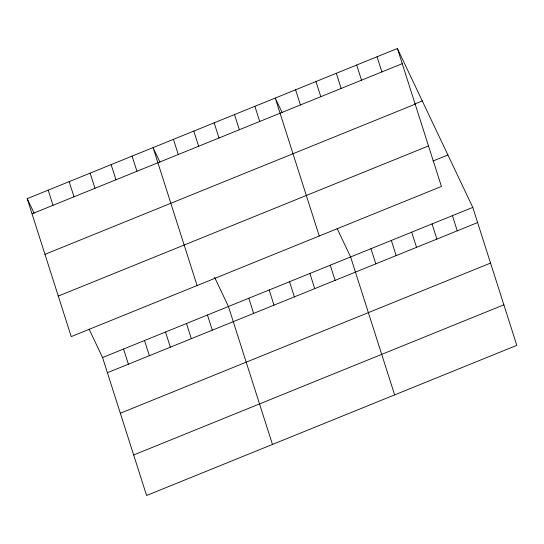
<?xml version="1.0" encoding="UTF-8"?>
<svg xmlns="http://www.w3.org/2000/svg" width="544" height="544" viewBox="0 0 544 544"><rect width="100%" height="100%" fill="white"/><g stroke="black" fill="none" stroke-linecap="round" stroke-linejoin="round"><path stroke-width="0.82" d="M397.406 48.504L441.429 186.449L71.223 336.6L27.2 198.662L397.406 48.504L472.777 207.4L516.8 345.338L146.594 495.496L102.571 357.551L89.1 329.154M32.042 213.819L402.247 63.668M414.446 104.115L422.28 100.939M44.968 254.34L415.174 104.183M58.29 296.086L428.502 145.928M433.024 160.997L447.902 154.965M102.571 357.551L472.777 207.4M107.406 372.715L477.618 222.564M120.34 413.229L490.545 263.078M133.661 454.974L503.866 304.824M282.146 112.622L275.237 98.056L319.26 236.001M337.137 228.548L350.608 256.952L394.631 394.89M159.977 162.173L153.068 147.608L197.091 285.546M214.622 277.372L228.439 306.503L272.462 444.441M27.2 198.662L34.109 213.228M452.418 215.655L457.252 230.819M432.052 223.917L436.893 239.081M377.046 56.766L381.881 71.924M411.692 232.172L416.534 247.336M356.687 65.022L361.522 80.186M391.333 240.434L396.168 255.598M336.321 73.284L341.163 88.441M370.967 248.69L375.809 263.854M315.962 81.539L320.804 96.703M295.603 89.801L300.438 104.958M330.249 265.207L335.084 280.371M309.883 273.469L314.724 288.626M254.878 106.311L259.719 121.475M289.524 281.724L294.365 296.888M234.518 114.573L239.353 129.737M269.164 289.986L273.999 305.143M214.152 122.828L218.994 137.992M248.805 298.241L253.64 313.405M193.793 131.09L198.635 146.254M173.434 139.346L178.269 154.51M207.461 315.01L212.303 330.174M186.483 323.517L191.325 338.681M132.09 156.114L136.932 171.278M165.505 332.03L170.347 347.188M111.112 164.621L115.954 179.785M144.527 340.537L149.369 355.694M90.134 173.135L94.976 188.292M123.549 349.044L128.384 364.208M69.156 181.642L73.998 196.806M48.178 190.148L53.02 205.312"/></g></svg>
